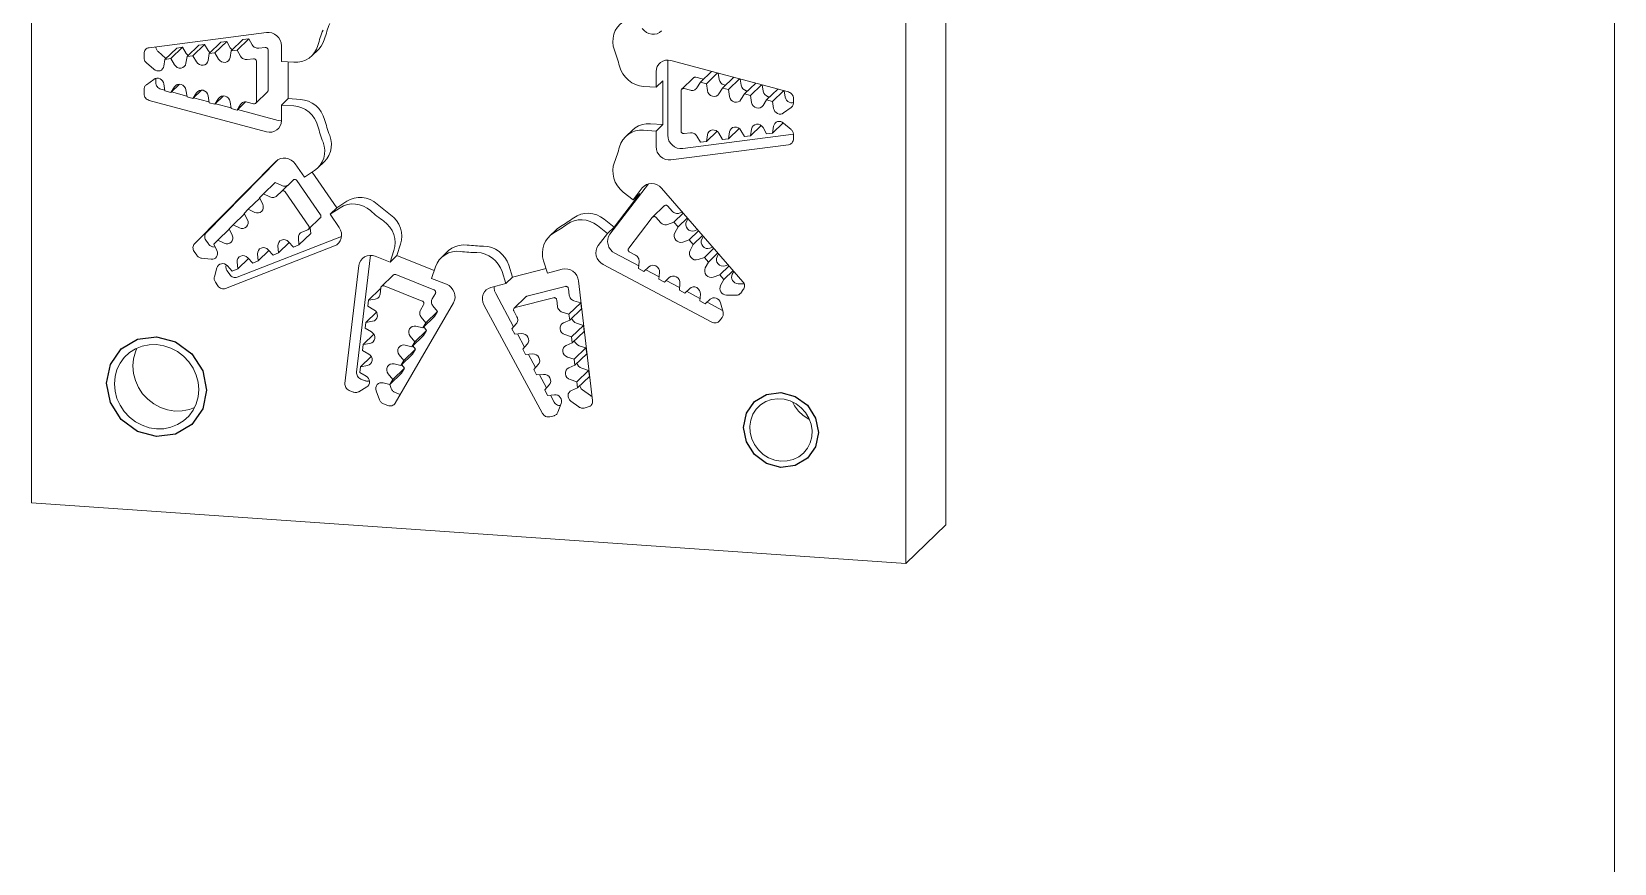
# Model space of a CAD drawing. Extents: x 12 to 198, y 12 to 285.
# Drawn here: x 136.8 to 198, y 148.7 to 180.8 of the extents above; entities that cross this region are included whole.
import ezdxf

# ---------------------------------------------------------------- set-up
doc = ezdxf.new("R2010")
doc.units = 0
doc.header["$MEASUREMENT"] = 0

msp = doc.modelspace()

# ---------------------------------------------------------------- linework, layer by layer
at = {"color": 7, "linetype": 'Continuous', "lineweight": 0}
msp.add_line((198, 285), (198, 12), dxfattribs=at)
at = {"color": 7, "linetype": 'Continuous', "lineweight": 15}
for p, q in [((136.793, 196.426), (136.793, 162.618)), ((172.153, 161.774), (172.153, 195.581)), ((170.6, 160.274), (170.6, 194.081)), ((141.334, 180.226), (145.875, 180.815)), ((144.735, 180.135), (145.188, 180.573)), ((144.96, 180.543), (145.188, 180.573)), ((145.188, 180.573), (145.327, 180.334)), ((141.14, 179.834), (141.14, 180.003)), ((141.683, 180.077), (141.972, 179.825)), ((141.949, 179.774), (142.402, 180.212)), ((142.177, 179.804), (142.63, 180.241)), ((142.402, 180.212), (142.63, 180.241)), ((142.63, 180.241), (142.769, 180.003)), ((142.802, 179.885), (143.255, 180.322)), ((143.03, 179.914), (143.483, 180.352)), ((143.255, 180.322), (143.483, 180.352)), ((143.483, 180.352), (143.622, 180.113)), ((143.655, 179.995), (143.614, 179.733)), ((143.655, 179.995), (144.108, 180.433)), ((143.882, 180.025), (143.655, 179.995)), ((143.882, 180.025), (144.335, 180.462)), ((144.021, 179.786), (143.882, 180.025)), ((144.108, 180.433), (144.335, 180.462)), ((144.335, 180.462), (144.474, 180.224)), ((144.507, 180.106), (144.467, 179.844)), ((144.507, 180.106), (144.96, 180.543)), ((144.735, 180.135), (144.507, 180.106)), ((144.874, 179.897), (144.735, 180.135)), ((145.581, 180.205), (145.824, 180.236)), ((145.939, 180.134), (145.939, 178.58)), ((146.452, 180.301), (146.452, 179.697)), ((147.627, 179.911), (147.886, 180.161)), ((141.519, 179.388), (141.23, 179.64)), ((141.949, 179.774), (141.909, 179.512)), ((142.177, 179.804), (141.949, 179.774)), ((141.972, 179.825), (141.988, 179.812)), ((142.316, 179.565), (142.177, 179.804)), ((142.802, 179.885), (142.761, 179.623)), ((143.03, 179.914), (142.802, 179.885)), ((143.169, 179.676), (143.03, 179.914)), ((145.371, 179.799), (145.128, 179.767)), ((145.486, 178.142), (145.486, 179.696)), ((146.932, 179.664), (146.452, 179.697)), ((146.711, 179.679), (146.711, 178.257)), ((161.394, 179.747), (161.394, 179.734)), ((161.394, 179.734), (161.394, 176.836)), ((161.518, 179.73), (166.059, 178.512)), ((141.23, 178.789), (141.519, 179.001)), ((141.593, 179.036), (141.593, 178.876)), ((141.909, 178.822), (141.949, 178.555)), ((142.177, 178.494), (142.51, 178.815)), ((160.941, 178.693), (160.461, 178.726)), ((160.941, 178.693), (160.941, 179.296)), ((161.2, 178.943), (160.941, 178.693)), ((161.2, 177.252), (161.2, 178.943)), ((162.387, 179.06), (161.934, 178.623)), ((162.475, 179.082), (162.719, 179.016)), ((162.658, 178.892), (162.519, 178.673)), ((162.658, 178.892), (163.089, 179.308)), ((162.886, 178.831), (162.658, 178.892)), ((162.886, 178.831), (163.317, 179.247)), ((162.927, 178.563), (162.886, 178.831)), ((163.343, 179.24), (163.38, 179.001)), ((163.511, 178.663), (163.942, 179.08)), ((163.739, 178.602), (164.17, 179.019)), ((164.196, 179.012), (164.232, 178.772)), ((164.364, 178.435), (164.795, 178.851)), ((164.591, 178.374), (165.023, 178.79)), ((165.049, 178.783), (165.085, 178.544)), ((141.14, 178.438), (141.14, 178.607)), ((145.875, 176.97), (141.334, 178.188)), ((141.787, 178.625), (141.945, 178.583)), ((141.949, 178.555), (142.177, 178.494)), ((142.177, 178.494), (142.316, 178.713)), ((142.199, 178.515), (142.798, 178.354)), ((142.761, 178.594), (142.802, 178.326)), ((142.802, 178.326), (143.03, 178.265)), ((143.03, 178.265), (143.363, 178.587)), ((143.03, 178.265), (143.169, 178.484)), ((143.052, 178.286), (143.65, 178.126)), ((143.614, 178.365), (143.655, 178.097)), ((143.882, 178.036), (144.216, 178.358)), ((143.882, 178.036), (144.021, 178.256)), ((144.467, 178.136), (144.507, 177.869)), ((144.735, 177.808), (145.068, 178.129)), ((145.128, 178.121), (145.371, 178.056)), ((145.459, 178.077), (145.912, 178.515)), ((146.711, 178.257), (146.452, 178.007)), ((146.711, 178.257), (147.191, 178.224)), ((161.907, 178.557), (161.907, 177.003)), ((162.266, 178.579), (162.023, 178.644)), ((163.511, 178.663), (163.372, 178.444)), ((163.739, 178.602), (163.511, 178.663)), ((163.78, 178.335), (163.739, 178.602)), ((164.364, 178.435), (164.225, 178.215)), ((164.591, 178.374), (164.364, 178.435)), ((164.632, 178.106), (164.591, 178.374)), ((165.216, 178.206), (165.077, 177.987)), ((165.216, 178.206), (165.647, 178.622)), ((165.444, 178.145), (165.216, 178.206)), ((165.444, 178.145), (165.875, 178.561)), ((165.485, 177.877), (165.444, 178.145)), ((165.901, 178.554), (165.938, 178.315)), ((166.254, 178.261), (166.254, 178.092)), ((143.655, 178.097), (143.882, 178.036)), ((143.904, 178.057), (144.503, 177.897)), ((144.507, 177.869), (144.735, 177.808)), ((144.735, 177.808), (144.874, 178.027)), ((144.757, 177.829), (146.328, 177.407)), ((146.452, 178.007), (146.452, 177.403)), ((146.452, 178.007), (146.932, 177.974)), ((166.163, 177.91), (165.875, 177.699)), ((160.026, 177.039), (159.767, 176.789)), ((160.461, 177.035), (160.941, 177.002)), ((160.72, 177.285), (161.2, 177.252)), ((161.2, 177.252), (160.941, 177.002)), ((160.941, 176.399), (160.941, 177.002)), ((162.023, 176.901), (162.266, 176.932)), ((162.886, 176.594), (163.3, 176.994)), ((163.372, 176.914), (163.511, 176.675)), ((163.739, 176.705), (164.153, 177.104)), ((163.739, 176.705), (163.78, 176.966)), ((164.225, 177.024), (164.364, 176.785)), ((164.591, 176.815), (165.005, 177.215)), ((164.591, 176.815), (164.632, 177.077)), ((165.077, 177.135), (165.216, 176.896)), ((165.216, 176.896), (165.444, 176.925)), ((165.444, 176.925), (165.858, 177.325)), ((165.444, 176.925), (165.485, 177.187)), ((165.875, 177.312), (166.163, 177.06)), ((166.059, 176.473), (161.518, 175.885)), ((161.971, 176.322), (166.253, 176.877)), ((162.519, 176.803), (162.658, 176.565)), ((162.658, 176.565), (162.886, 176.594)), ((162.886, 176.594), (162.927, 176.856)), ((163.511, 176.675), (163.739, 176.705)), ((164.364, 176.785), (164.591, 176.815)), ((166.254, 176.865), (166.254, 176.697)), ((143.096, 172.643), (146.239, 175.825)), ((146.329, 175.895), (143.549, 173.081)), ((146.984, 175.729), (147.339, 175.216)), ((147.854, 175.573), (148.113, 175.823)), ((146.903, 175.103), (146.45, 174.665)), ((147.051, 175.082), (147.964, 173.762)), ((147.727, 175.471), (147.339, 175.216)), ((147.636, 175.411), (148.591, 174.03)), ((145.763, 174.574), (145.605, 174.414)), ((145.763, 174.574), (146.216, 175.012)), ((146.01, 174.453), (145.763, 174.574)), ((146.216, 175.012), (146.462, 174.891)), ((146.449, 174.664), (146.28, 174.493)), ((147.511, 173.324), (146.598, 174.645)), ((160.648, 174.956), (159.159, 173.01)), ((159.32, 173.286), (160.313, 174.585)), ((160.054, 174.335), (159.666, 174.643)), ((160.054, 174.335), (160.409, 174.798)), ((160.313, 174.585), (160.054, 174.335)), ((161.155, 174.791), (164.297, 171.173)), ((145.172, 173.977), (145.015, 173.817)), ((145.172, 173.977), (145.612, 174.401)), ((145.419, 173.856), (145.172, 173.977)), ((145.605, 174.414), (145.727, 174.168)), ((148.333, 173.78), (148.721, 174.035)), ((148.591, 174.03), (148.333, 173.78)), ((148.591, 174.03), (148.98, 174.285)), ((161.257, 174.107), (160.804, 173.67)), ((161.398, 174.096), (161.566, 173.902)), ((161.837, 173.825), (161.957, 173.867)), ((144.582, 173.379), (144.425, 173.22)), ((144.425, 173.22), (144.547, 172.973)), ((144.582, 173.379), (145.022, 173.803)), ((144.829, 173.258), (144.582, 173.379)), ((145.015, 173.817), (145.137, 173.57)), ((147.502, 173.201), (147.955, 173.639)), ((147.565, 173.261), (147.584, 173.034)), ((148.333, 173.78), (148.687, 173.267)), ((158.673, 173.345), (159.061, 173.036)), ((158.932, 173.595), (159.32, 173.286)), ((159.32, 173.286), (159.061, 173.036)), ((160.796, 173.66), (159.882, 172.466)), ((161.113, 173.465), (160.945, 173.659)), ((161.631, 173.474), (161.384, 173.387)), ((161.631, 173.474), (161.994, 173.824)), ((161.789, 173.292), (161.631, 173.474)), ((161.666, 173.062), (161.789, 173.292)), ((161.789, 173.292), (162.152, 173.643)), ((162.179, 173.612), (162.119, 173.5)), ((143.531, 172.776), (143.63, 172.632)), ((143.992, 172.782), (143.835, 172.622)), ((143.835, 172.622), (143.957, 172.375)), ((143.992, 172.782), (144.431, 173.206)), ((144.239, 172.661), (143.992, 172.782)), ((144.747, 171.348), (148.777, 172.926)), ((146.341, 172.287), (146.757, 172.689)), ((146.731, 172.717), (146.92, 172.514)), ((147.131, 172.596), (147.108, 172.865)), ((147.131, 172.596), (147.584, 173.034)), ((147.248, 173.094), (147.473, 173.182)), ((151.061, 172.628), (150.913, 172.182)), ((157.074, 173.181), (156.815, 172.931)), ((158.706, 172.572), (159.061, 173.036)), ((162.221, 172.794), (161.974, 172.708)), ((162.221, 172.794), (162.584, 173.145)), ((162.379, 172.613), (162.221, 172.794)), ((162.256, 172.383), (162.379, 172.613)), ((162.379, 172.613), (162.742, 172.963)), ((162.427, 173.145), (162.547, 173.187)), ((162.769, 172.933), (162.709, 172.821)), ((143.177, 172.195), (143.078, 172.338)), ((143.731, 172.039), (143.361, 172.083)), ((143.814, 172.52), (143.89, 172.511)), ((148.499, 172.557), (144.294, 170.911)), ((144.762, 171.669), (145.178, 172.07)), ((145.152, 172.098), (145.341, 171.895)), ((145.552, 171.978), (145.53, 172.246)), ((145.552, 171.978), (145.968, 172.38)), ((145.942, 172.408), (146.13, 172.204)), ((146.13, 172.204), (146.341, 172.287)), ((146.341, 172.287), (146.319, 172.555)), ((146.92, 172.514), (147.131, 172.596)), ((149.899, 172.194), (149.36, 167.677)), ((150.08, 172.158), (150.654, 171.932)), ((150.802, 172.378), (150.654, 171.932)), ((150.913, 172.182), (150.654, 171.932)), ((150.913, 172.182), (152.365, 171.61)), ((152.893, 172.351), (152.634, 172.101)), ((159.347, 172.274), (160.271, 171.784)), ((159.92, 172.319), (160.145, 172.2)), ((162.811, 172.115), (162.564, 172.029)), ((162.811, 172.115), (163.174, 172.466)), ((162.969, 171.933), (162.811, 172.115)), ((162.969, 171.933), (163.332, 172.284)), ((163.017, 172.466), (163.137, 172.508)), ((163.359, 172.253), (163.299, 172.141)), ((143.861, 171.36), (143.958, 171.711)), ((144.321, 171.825), (144.314, 171.798)), ((144.351, 171.59), (144.451, 171.446)), ((144.363, 171.789), (144.551, 171.586)), ((144.551, 171.586), (144.762, 171.669)), ((144.762, 171.669), (144.74, 171.937)), ((145.341, 171.895), (145.552, 171.978)), ((148.907, 167.239), (149.451, 171.8)), ((150.774, 171.428), (150.321, 170.991)), ((150.874, 171.446), (152.351, 170.863)), ((152.262, 171.298), (152.41, 171.744)), ((154.983, 171.566), (155.132, 171.099)), ((155.242, 171.816), (155.39, 171.349)), ((155.39, 171.349), (156.685, 171.68)), ((156.739, 171.51), (156.591, 171.977)), ((156.739, 171.51), (157.313, 171.657)), ((163.099, 169.607), (158.894, 171.837)), ((160.285, 171.951), (160.263, 171.685)), ((160.263, 171.685), (160.474, 171.574)), ((160.474, 171.574), (160.662, 171.751)), ((160.544, 171.639), (161.06, 171.365)), ((161.074, 171.532), (161.052, 171.267)), ((162.846, 171.704), (162.969, 171.933)), ((163.401, 171.436), (163.154, 171.349)), ((163.401, 171.436), (163.764, 171.786)), ((163.559, 171.254), (163.401, 171.436)), ((163.559, 171.254), (163.922, 171.605)), ((163.607, 171.787), (163.727, 171.829)), ((163.949, 171.574), (163.889, 171.462)), ((143.998, 171.009), (143.898, 171.152)), ((149.821, 170.455), (150.274, 170.893)), ((150.295, 170.937), (150.266, 170.692)), ((150.274, 170.893), (150.29, 170.895)), ((151.898, 170.426), (150.421, 171.009)), ((152.262, 171.298), (152.836, 171.072)), ((154.557, 170.953), (155.132, 171.099)), ((155.39, 171.349), (155.132, 171.099)), ((155.948, 170.614), (157.426, 170.992)), ((157.551, 170.902), (157.581, 170.654)), ((157.942, 171.211), (158.486, 166.575)), ((161.052, 171.267), (161.263, 171.155)), ((161.263, 171.155), (161.452, 171.332)), ((161.333, 171.221), (161.85, 170.947)), ((161.864, 171.113), (161.842, 170.848)), ((161.842, 170.848), (162.053, 170.736)), ((162.053, 170.736), (162.241, 170.913)), ((162.123, 170.802), (162.639, 170.528)), ((163.436, 171.025), (163.559, 171.254)), ((164.115, 171.095), (164.346, 171.09)), ((164.315, 170.866), (164.216, 170.736)), ((149.821, 170.455), (149.793, 170.226)), ((149.793, 170.226), (150.032, 170.089)), ((150.081, 170.499), (149.821, 170.455)), ((153.108, 170.358), (150.846, 166.475)), ((151.832, 170.075), (151.953, 170.283)), ((152.406, 170.721), (152.285, 170.513)), ((152.312, 170.235), (152.487, 170.02)), ((156.548, 166.08), (154.285, 170.276)), ((154.738, 170.714), (155.43, 169.43)), ((155.908, 170.592), (155.455, 170.154)), ((156.973, 170.554), (155.495, 170.176)), ((157.128, 170.217), (157.099, 170.465)), ((157.573, 169.918), (158.026, 170.355)), ((157.765, 170.435), (158.026, 170.355)), ((158.026, 170.355), (158.053, 170.123)), ((162.653, 170.695), (162.631, 170.429)), ((162.631, 170.429), (162.842, 170.317)), ((162.842, 170.317), (163.031, 170.495)), ((162.912, 170.383), (163.514, 170.064)), ((163.435, 170.36), (163.533, 169.996)), ((164.032, 170.649), (163.663, 170.657)), ((149.718, 169.599), (149.691, 169.37)), ((149.718, 169.599), (150.128, 169.995)), ((149.979, 169.642), (149.718, 169.599)), ((152.034, 169.582), (151.859, 169.797)), ((151.921, 169.388), (152.374, 169.825)), ((151.921, 169.388), (152.034, 169.582)), ((152.034, 169.582), (152.487, 170.02)), ((152.487, 170.02), (152.374, 169.825)), ((155.441, 170.041), (155.562, 169.816)), ((157.573, 169.918), (157.312, 169.997)), ((157.361, 169.581), (157.6, 169.685)), ((157.6, 169.685), (157.573, 169.918)), ((157.6, 169.685), (158.053, 170.123)), ((157.867, 169.564), (158.128, 169.485)), ((163.495, 169.793), (163.396, 169.663)), ((149.616, 168.743), (150.026, 169.139)), ((149.691, 169.37), (149.93, 169.233)), ((151.609, 168.853), (151.435, 169.068)), ((151.496, 168.659), (151.949, 169.096)), ((151.609, 168.853), (152.062, 169.291)), ((151.656, 169.449), (151.921, 169.388)), ((152.062, 169.291), (151.949, 169.096)), ((151.956, 169.422), (152.062, 169.291)), ((155.534, 169.543), (155.359, 169.352)), ((155.359, 169.352), (155.473, 169.141)), ((155.473, 169.141), (155.737, 169.166)), ((155.58, 169.151), (155.855, 168.642)), ((157.675, 169.047), (157.414, 169.127)), ((157.675, 169.047), (158.128, 169.485)), ((157.702, 168.815), (157.675, 169.047)), ((157.702, 168.815), (158.155, 169.252)), ((158.128, 169.485), (158.155, 169.252)), ((149.616, 168.743), (149.589, 168.514)), ((149.589, 168.514), (149.828, 168.377)), ((149.877, 168.786), (149.616, 168.743)), ((151.185, 168.124), (151.01, 168.339)), ((151.071, 167.93), (151.524, 168.367)), ((151.185, 168.124), (151.638, 168.562)), ((151.232, 168.72), (151.496, 168.659)), ((151.496, 168.659), (151.609, 168.853)), ((151.638, 168.562), (151.524, 168.367)), ((151.531, 168.693), (151.638, 168.562)), ((155.959, 168.755), (155.784, 168.564)), ((155.784, 168.564), (155.897, 168.353)), ((155.897, 168.353), (156.162, 168.378)), ((156.005, 168.363), (156.28, 167.854)), ((157.463, 168.711), (157.702, 168.815)), ((157.777, 168.177), (158.23, 168.614)), ((157.804, 167.944), (158.257, 168.382)), ((157.969, 168.694), (158.23, 168.614)), ((158.23, 168.614), (158.257, 168.382)), ((149.514, 167.887), (149.487, 167.658)), ((149.514, 167.887), (149.924, 168.283)), ((149.775, 167.93), (149.514, 167.887)), ((150.76, 167.395), (151.213, 167.833)), ((150.807, 167.991), (151.071, 167.93)), ((151.071, 167.93), (151.185, 168.124)), ((151.213, 167.833), (151.099, 167.638)), ((151.106, 167.964), (151.213, 167.833)), ((156.384, 167.967), (156.209, 167.776)), ((156.209, 167.776), (156.322, 167.565)), ((157.777, 168.177), (157.517, 168.256)), ((157.565, 167.84), (157.804, 167.944)), ((157.804, 167.944), (157.777, 168.177)), ((157.879, 167.306), (158.332, 167.744)), ((158.072, 167.823), (158.332, 167.744)), ((158.332, 167.744), (158.36, 167.511)), ((149.75, 167.101), (149.44, 166.92)), ((149.487, 167.658), (149.726, 167.521)), ((149.525, 167.407), (149.686, 167.344)), ((150.382, 167.262), (150.646, 167.201)), ((150.76, 167.395), (150.585, 167.61)), ((150.641, 167.202), (150.702, 167.039)), ((150.646, 167.201), (151.099, 167.638)), ((150.646, 167.201), (150.76, 167.395)), ((156.322, 167.565), (156.587, 167.59)), ((156.43, 167.575), (156.705, 167.066)), ((156.808, 167.179), (156.634, 166.988)), ((157.879, 167.306), (157.619, 167.386)), ((157.907, 167.074), (157.879, 167.306)), ((157.907, 167.074), (158.36, 167.511)), ((149.233, 166.907), (149.072, 166.97)), ((150.249, 166.601), (150.117, 166.956)), ((150.853, 166.884), (151.013, 166.821)), ((151.013, 166.821), (151.042, 166.811)), ((156.634, 166.988), (156.747, 166.777)), ((156.747, 166.777), (157.011, 166.802)), ((156.855, 166.788), (157.001, 166.517)), ((157.954, 166.329), (157.644, 166.554)), ((157.668, 166.97), (157.907, 167.074)), ((158.097, 166.991), (158.406, 166.767)), ((150.561, 166.383), (150.4, 166.446)), ((156.994, 165.989), (156.833, 165.948)), ((157.276, 166.46), (157.145, 166.123)), ((158.321, 166.328), (158.161, 166.287)), ((136.793, 162.618), (170.6, 160.274)), ((170.6, 160.274), (172.153, 161.774))]:
    msp.add_line(p, q, dxfattribs=at)
at = {"color": 7, "linetype": 'Continuous', "lineweight": 15, "flags": 128}
for points in [[(159.666, 181.228), (159.547, 181.134), (159.445, 181.02), (159.365, 180.889), (159.308, 180.746), (159.276, 180.594), (159.269, 180.436), (159.288, 180.278), (159.332, 180.124)], [(145.875, 180.815), (145.981, 180.817), (146.087, 180.795), (146.186, 180.751), (146.276, 180.687), (146.35, 180.605), (146.406, 180.511), (146.441, 180.408), (146.452, 180.301)], [(147.865, 180.316), (147.886, 180.391), (147.908, 180.465), (147.931, 180.54), (147.955, 180.614), (147.98, 180.687), (148.006, 180.76), (148.033, 180.833), (148.061, 180.905)], [(147.886, 180.161), (147.896, 180.171), (147.994, 180.288), (148.071, 180.421), (148.124, 180.566)], [(148.32, 181.155), (148.292, 181.083), (148.265, 181.01), (148.239, 180.937), (148.214, 180.864), (148.19, 180.79), (148.167, 180.715), (148.145, 180.641), (148.124, 180.566)], [(161.155, 180.875), (161.074, 180.81), (160.98, 180.767), (160.878, 180.745), (160.772, 180.747), (160.667, 180.772), (160.568, 180.819), (160.481, 180.887), (160.409, 180.97)], [(141.14, 180.003), (141.143, 180.044), (141.154, 180.083), (141.171, 180.12), (141.194, 180.153), (141.223, 180.18), (141.257, 180.202), (141.294, 180.218), (141.334, 180.226)], [(141.593, 180.26), (141.594, 180.245), (141.599, 180.218), (141.606, 180.191), (141.616, 180.166), (141.629, 180.141), (141.645, 180.118), (141.663, 180.096), (141.683, 180.077)], [(142.769, 180.003), (142.816, 179.943), (142.841, 179.922)], [(143.622, 180.113), (143.669, 180.054), (143.694, 180.033)], [(144.474, 180.224), (144.522, 180.164), (144.546, 180.143)], [(145.327, 180.334), (145.348, 180.303), (145.374, 180.274), (145.404, 180.25), (145.436, 180.231), (145.471, 180.216), (145.507, 180.207), (145.544, 180.203), (145.581, 180.205)], [(145.824, 180.236), (145.845, 180.237), (145.866, 180.232), (145.886, 180.224), (145.904, 180.211), (145.919, 180.195), (145.93, 180.176), (145.937, 180.155), (145.939, 180.134)], [(146.932, 179.664), (147.089, 179.666), (147.243, 179.694), (147.387, 179.747), (147.52, 179.823), (147.637, 179.921), (147.735, 180.038), (147.812, 180.171), (147.865, 180.316)], [(159.332, 180.124), (159.36, 180.047), (159.387, 179.971), (159.413, 179.894), (159.438, 179.817), (159.462, 179.74), (159.485, 179.662), (159.507, 179.585), (159.528, 179.507)], [(141.23, 179.64), (141.21, 179.659), (141.192, 179.68), (141.176, 179.704), (141.163, 179.728), (141.153, 179.754), (141.146, 179.78), (141.141, 179.807), (141.14, 179.834)], [(141.909, 179.512), (141.891, 179.453), (141.858, 179.401), (141.813, 179.361), (141.757, 179.334), (141.696, 179.324), (141.633, 179.329), (141.573, 179.351), (141.519, 179.388)], [(142.761, 179.623), (142.739, 179.554), (142.697, 179.497), (142.639, 179.456), (142.57, 179.436), (142.496, 179.438), (142.425, 179.462), (142.363, 179.506), (142.316, 179.565)], [(143.614, 179.733), (143.592, 179.665), (143.55, 179.607), (143.491, 179.567), (143.422, 179.546), (143.349, 179.548), (143.278, 179.572), (143.216, 179.616), (143.169, 179.676)], [(144.467, 179.844), (144.444, 179.775), (144.402, 179.718), (144.344, 179.677), (144.275, 179.657), (144.202, 179.659), (144.131, 179.683), (144.069, 179.727), (144.021, 179.786)], [(145.128, 179.767), (145.091, 179.766), (145.054, 179.769), (145.018, 179.779), (144.983, 179.793), (144.951, 179.813), (144.921, 179.837), (144.895, 179.865), (144.874, 179.897)], [(145.486, 179.696), (145.484, 179.717), (145.477, 179.738), (145.466, 179.757), (145.451, 179.773), (145.433, 179.786), (145.413, 179.795), (145.392, 179.799), (145.371, 179.799)], [(159.528, 179.507), (159.582, 179.354), (159.658, 179.211), (159.756, 179.08), (159.873, 178.966), (160.006, 178.872), (160.151, 178.799), (160.304, 178.75), (160.461, 178.726)], [(160.941, 179.296), (160.953, 179.401), (160.988, 179.5), (161.043, 179.586), (161.118, 179.657), (161.207, 179.709), (161.307, 179.739), (161.412, 179.746), (161.518, 179.73)], [(141.14, 178.607), (141.141, 178.634), (141.146, 178.66), (141.153, 178.686), (141.163, 178.71), (141.176, 178.733), (141.192, 178.754), (141.21, 178.773), (141.23, 178.789)], [(141.519, 179.001), (141.573, 179.03), (141.633, 179.043), (141.696, 179.04), (141.757, 179.021), (141.813, 178.987), (141.858, 178.94), (141.891, 178.884), (141.909, 178.822)], [(141.593, 178.876), (141.596, 178.834), (141.607, 178.793), (141.624, 178.754), (141.647, 178.719), (141.676, 178.687), (141.71, 178.66), (141.747, 178.64), (141.787, 178.625)], [(142.316, 178.713), (142.363, 178.766), (142.425, 178.801), (142.496, 178.815), (142.57, 178.807), (142.639, 178.777), (142.697, 178.728), (142.739, 178.665), (142.761, 178.594)], [(162.387, 179.06), (162.395, 179.067), (162.413, 179.077), (162.433, 179.084), (162.454, 179.085), (162.475, 179.082)], [(162.719, 179.016), (162.755, 179.009), (162.778, 179.008)], [(163.38, 179.001), (163.402, 178.929), (163.444, 178.866), (163.502, 178.818), (163.571, 178.788), (163.631, 178.779)], [(164.232, 178.772), (164.255, 178.701), (164.297, 178.638), (164.355, 178.589), (164.424, 178.559), (164.483, 178.55)], [(141.334, 178.188), (141.294, 178.202), (141.257, 178.223), (141.223, 178.25), (141.194, 178.281), (141.171, 178.317), (141.154, 178.356), (141.143, 178.397), (141.14, 178.438)], [(143.169, 178.484), (143.216, 178.537), (143.278, 178.572), (143.349, 178.587), (143.422, 178.578), (143.491, 178.548), (143.55, 178.5), (143.592, 178.436), (143.614, 178.365)], [(144.021, 178.256), (144.069, 178.309), (144.131, 178.344), (144.202, 178.358), (144.275, 178.35), (144.344, 178.32), (144.402, 178.271), (144.444, 178.208), (144.467, 178.136)], [(144.874, 178.027), (144.895, 178.055), (144.921, 178.08), (144.951, 178.1), (144.983, 178.115), (145.018, 178.125), (145.054, 178.129), (145.091, 178.128), (145.128, 178.121)], [(145.371, 178.056), (145.392, 178.052), (145.413, 178.054), (145.433, 178.06), (145.451, 178.07), (145.466, 178.084), (145.477, 178.102), (145.484, 178.121), (145.486, 178.142)], [(145.939, 178.58), (145.937, 178.559), (145.93, 178.539), (145.919, 178.522), (145.912, 178.515)], [(148.124, 177.443), (148.071, 177.595), (147.994, 177.739), (147.896, 177.869), (147.779, 177.983), (147.646, 178.078), (147.501, 178.151), (147.348, 178.2), (147.191, 178.224)], [(162.023, 178.644), (162.001, 178.647), (161.98, 178.646), (161.96, 178.64), (161.942, 178.63), (161.928, 178.615), (161.916, 178.598), (161.909, 178.578), (161.907, 178.557)], [(162.519, 178.673), (162.498, 178.644), (162.472, 178.62), (162.443, 178.6), (162.41, 178.585), (162.375, 178.575), (162.339, 178.571), (162.302, 178.572), (162.266, 178.579)], [(163.372, 178.444), (163.325, 178.391), (163.263, 178.356), (163.192, 178.342), (163.118, 178.35), (163.049, 178.38), (162.991, 178.429), (162.949, 178.492), (162.927, 178.563)], [(164.225, 178.215), (164.177, 178.162), (164.115, 178.127), (164.045, 178.113), (163.971, 178.121), (163.902, 178.151), (163.844, 178.2), (163.802, 178.263), (163.78, 178.335)], [(165.085, 178.544), (165.107, 178.472), (165.149, 178.409), (165.208, 178.36), (165.277, 178.33), (165.336, 178.322)], [(165.938, 178.315), (165.955, 178.253), (165.988, 178.197), (166.034, 178.15), (166.089, 178.116), (166.15, 178.097), (166.213, 178.094), (166.254, 178.101)], [(166.059, 178.512), (166.099, 178.497), (166.136, 178.477), (166.17, 178.45), (166.199, 178.418), (166.222, 178.383), (166.24, 178.344), (166.25, 178.303), (166.254, 178.261)], [(147.865, 177.193), (147.812, 177.345), (147.735, 177.489), (147.637, 177.619), (147.52, 177.733), (147.387, 177.828), (147.243, 177.901), (147.089, 177.95), (146.932, 177.974)], [(165.077, 177.987), (165.03, 177.934), (164.968, 177.898), (164.897, 177.884), (164.824, 177.893), (164.755, 177.923), (164.696, 177.971), (164.654, 178.034), (164.632, 178.106)], [(165.875, 177.699), (165.821, 177.67), (165.76, 177.656), (165.697, 177.659), (165.636, 177.678), (165.581, 177.713), (165.535, 177.759), (165.502, 177.816), (165.485, 177.877)], [(166.254, 178.092), (166.252, 178.066), (166.248, 178.039), (166.24, 178.014), (166.23, 177.99), (166.217, 177.967), (166.201, 177.946), (166.183, 177.927), (166.163, 177.91)], [(146.452, 177.403), (146.441, 177.298), (146.406, 177.2), (146.35, 177.113), (146.276, 177.042), (146.186, 176.99), (146.087, 176.96), (145.981, 176.953), (145.875, 176.97)], [(146.328, 177.407), (146.434, 177.391), (146.452, 177.39)], [(148.061, 176.576), (148.033, 176.652), (148.006, 176.729), (147.98, 176.805), (147.955, 176.882), (147.931, 176.96), (147.908, 177.037), (147.886, 177.115), (147.865, 177.193)], [(148.124, 177.443), (148.145, 177.365), (148.167, 177.287), (148.19, 177.21), (148.214, 177.132), (148.239, 177.055), (148.265, 176.979), (148.292, 176.902), (148.32, 176.826)], [(160.461, 177.035), (160.304, 177.034), (160.151, 177.006), (160.006, 176.953), (159.873, 176.877), (159.756, 176.779), (159.658, 176.662), (159.582, 176.529), (159.528, 176.384)], [(160.72, 177.285), (160.563, 177.284), (160.41, 177.256), (160.265, 177.203), (160.132, 177.127), (160.026, 177.039)], [(161.907, 177.003), (161.909, 176.982), (161.916, 176.962), (161.928, 176.943), (161.942, 176.926), (161.96, 176.914), (161.98, 176.905), (162.001, 176.9), (162.023, 176.901)], [(162.266, 176.932), (162.302, 176.934), (162.339, 176.93), (162.375, 176.921), (162.41, 176.906), (162.443, 176.887), (162.472, 176.863), (162.498, 176.835), (162.519, 176.803)], [(162.927, 176.856), (162.949, 176.924), (162.991, 176.982), (163.049, 177.022), (163.118, 177.043), (163.192, 177.041), (163.263, 177.017), (163.325, 176.973), (163.372, 176.914)], [(163.78, 176.966), (163.802, 177.035), (163.844, 177.092), (163.902, 177.133), (163.971, 177.153), (164.045, 177.151), (164.115, 177.127), (164.177, 177.084), (164.225, 177.024)], [(164.632, 177.077), (164.654, 177.145), (164.696, 177.203), (164.755, 177.243), (164.824, 177.264), (164.897, 177.262), (164.968, 177.238), (165.03, 177.194), (165.077, 177.135)], [(165.485, 177.187), (165.502, 177.247), (165.535, 177.298), (165.581, 177.339), (165.636, 177.365), (165.697, 177.376), (165.76, 177.37), (165.821, 177.348), (165.875, 177.312)], [(166.163, 177.06), (166.183, 177.041), (166.201, 177.019), (166.217, 176.996), (166.23, 176.972), (166.24, 176.946), (166.248, 176.919), (166.252, 176.893), (166.254, 176.865)], [(147.727, 175.471), (147.847, 175.566), (147.948, 175.68), (148.029, 175.81), (148.086, 175.954), (148.118, 176.106), (148.125, 176.263), (148.105, 176.421), (148.061, 176.576)], [(148.113, 175.823), (148.207, 175.93), (148.287, 176.06), (148.344, 176.204), (148.377, 176.356), (148.383, 176.513), (148.364, 176.671), (148.32, 176.826)], [(159.528, 176.384), (159.507, 176.309), (159.485, 176.234), (159.462, 176.16), (159.438, 176.086), (159.413, 176.013), (159.387, 175.939), (159.36, 175.867), (159.332, 175.794)], [(161.518, 175.885), (161.412, 175.883), (161.307, 175.905), (161.207, 175.949), (161.118, 176.013), (161.043, 176.094), (160.988, 176.189), (160.953, 176.292), (160.941, 176.399)], [(161.394, 176.836), (161.406, 176.729), (161.44, 176.626), (161.496, 176.532), (161.571, 176.45), (161.66, 176.386), (161.76, 176.342), (161.865, 176.321), (161.971, 176.322)], [(166.254, 176.697), (166.25, 176.655), (166.24, 176.616), (166.222, 176.58), (166.199, 176.547), (166.17, 176.519), (166.136, 176.498), (166.099, 176.482), (166.059, 176.473)], [(146.239, 175.825), (146.319, 175.889), (146.413, 175.933), (146.516, 175.955), (146.622, 175.953), (146.727, 175.927), (146.825, 175.88), (146.913, 175.813), (146.984, 175.729)], [(159.332, 175.794), (159.288, 175.646), (159.269, 175.49), (159.276, 175.332), (159.308, 175.175), (159.365, 175.024), (159.445, 174.883), (159.547, 174.755), (159.666, 174.643)], [(146.903, 175.103), (146.918, 175.114), (146.936, 175.123), (146.957, 175.127), (146.978, 175.127), (146.999, 175.122), (147.019, 175.112), (147.036, 175.099), (147.051, 175.082)], [(146.28, 174.493), (146.253, 174.47), (146.223, 174.452), (146.189, 174.438), (146.154, 174.43), (146.118, 174.428), (146.081, 174.431), (146.044, 174.439), (146.01, 174.453)], [(146.598, 174.645), (146.583, 174.662), (146.566, 174.675), (146.546, 174.684), (146.525, 174.689), (146.504, 174.69), (146.483, 174.686), (146.465, 174.677), (146.449, 174.664)], [(146.462, 174.891), (146.497, 174.877), (146.534, 174.868), (146.571, 174.865), (146.607, 174.868), (146.642, 174.876), (146.676, 174.889), (146.69, 174.897)], [(160.409, 174.798), (160.481, 174.872), (160.568, 174.927), (160.667, 174.961), (160.772, 174.971), (160.878, 174.959), (160.98, 174.923), (161.074, 174.866), (161.155, 174.791)], [(145.727, 174.168), (145.751, 174.097), (145.752, 174.023), (145.731, 173.954), (145.69, 173.896), (145.633, 173.854), (145.564, 173.833), (145.491, 173.833), (145.419, 173.856)], [(149.897, 173.922), (149.766, 174.021), (149.623, 174.097), (149.471, 174.15), (149.314, 174.178), (149.156, 174.18), (149.002, 174.156), (148.856, 174.108), (148.721, 174.035)], [(150.155, 174.172), (150.025, 174.271), (149.882, 174.347), (149.73, 174.4), (149.573, 174.428), (149.415, 174.43), (149.261, 174.406), (149.114, 174.358), (148.98, 174.285)], [(150.41, 173.514), (150.343, 173.562), (150.278, 173.611), (150.213, 173.661), (150.148, 173.712), (150.084, 173.763), (150.021, 173.816), (149.958, 173.869), (149.897, 173.922)], [(150.155, 174.172), (150.217, 174.119), (150.28, 174.066), (150.343, 174.013), (150.407, 173.962), (150.472, 173.911), (150.537, 173.861), (150.602, 173.812), (150.669, 173.764)], [(161.257, 174.107), (161.263, 174.112), (161.28, 174.123), (161.3, 174.13), (161.321, 174.132), (161.342, 174.13), (161.363, 174.123), (161.382, 174.111), (161.398, 174.096)], [(161.566, 173.902), (161.593, 173.875), (161.624, 173.852), (161.657, 173.834), (161.692, 173.821), (161.729, 173.814), (161.766, 173.812), (161.802, 173.815), (161.837, 173.825)], [(145.137, 173.57), (145.161, 173.499), (145.162, 173.426), (145.141, 173.357), (145.1, 173.298), (145.043, 173.257), (144.974, 173.235), (144.901, 173.236), (144.829, 173.258)], [(147.473, 173.182), (147.492, 173.192), (147.507, 173.206), (147.519, 173.223), (147.526, 173.242), (147.529, 173.263), (147.528, 173.284), (147.522, 173.305), (147.511, 173.324)], [(147.964, 173.762), (147.975, 173.743), (147.981, 173.722), (147.982, 173.7), (147.979, 173.68), (147.972, 173.66), (147.96, 173.643), (147.955, 173.639)], [(148.687, 173.267), (148.74, 173.171), (148.771, 173.067), (148.779, 172.96), (148.764, 172.856), (148.726, 172.759), (148.667, 172.674), (148.59, 172.606), (148.499, 172.557)], [(150.802, 172.378), (150.839, 172.529), (150.85, 172.686), (150.835, 172.844), (150.794, 173), (150.73, 173.148), (150.642, 173.286), (150.535, 173.409), (150.41, 173.514)], [(151.061, 172.628), (151.098, 172.779), (151.108, 172.936), (151.094, 173.094), (151.053, 173.25), (150.988, 173.398), (150.901, 173.536), (150.794, 173.659), (150.669, 173.764)], [(157.497, 173.395), (157.435, 173.35), (157.372, 173.306), (157.309, 173.262), (157.245, 173.22), (157.181, 173.178), (157.116, 173.137), (157.05, 173.097), (156.984, 173.058)], [(157.243, 173.308), (157.118, 173.22), (157.074, 173.181)], [(157.243, 173.308), (157.309, 173.347), (157.374, 173.387), (157.44, 173.428), (157.504, 173.47), (157.568, 173.512), (157.631, 173.556), (157.694, 173.6), (157.756, 173.645)], [(158.673, 173.345), (158.538, 173.436), (158.391, 173.505), (158.237, 173.55), (158.08, 173.57), (157.923, 173.564), (157.77, 173.532), (157.627, 173.475), (157.497, 173.395)], [(158.932, 173.595), (158.797, 173.686), (158.65, 173.755), (158.496, 173.8), (158.338, 173.82), (158.181, 173.814), (158.029, 173.782), (157.886, 173.725), (157.756, 173.645)], [(160.945, 173.659), (160.929, 173.674), (160.91, 173.685), (160.889, 173.692), (160.868, 173.695), (160.847, 173.693), (160.828, 173.686), (160.81, 173.675), (160.796, 173.66)], [(161.384, 173.387), (161.349, 173.378), (161.313, 173.374), (161.276, 173.376), (161.239, 173.384), (161.204, 173.397), (161.171, 173.415), (161.14, 173.438), (161.113, 173.465)], [(162.119, 173.5), (162.096, 173.432), (162.094, 173.359), (162.115, 173.287), (162.156, 173.223), (162.214, 173.173), (162.282, 173.142), (162.356, 173.133), (162.427, 173.145)], [(143.078, 172.338), (143.057, 172.375), (143.042, 172.415), (143.033, 172.456), (143.032, 172.498), (143.038, 172.538), (143.051, 172.577), (143.071, 172.612), (143.096, 172.643)], [(143.549, 173.081), (143.523, 173.05), (143.504, 173.014), (143.491, 172.976), (143.485, 172.935), (143.486, 172.894), (143.494, 172.853), (143.509, 172.813), (143.531, 172.776)], [(143.63, 172.632), (143.647, 172.61), (143.667, 172.59), (143.688, 172.572), (143.711, 172.556), (143.735, 172.543), (143.761, 172.533), (143.787, 172.525), (143.814, 172.52)], [(144.547, 172.973), (144.571, 172.902), (144.572, 172.828), (144.551, 172.759), (144.51, 172.701), (144.452, 172.659), (144.384, 172.638), (144.31, 172.638), (144.239, 172.661)], [(146.319, 172.555), (146.324, 172.628), (146.351, 172.695), (146.397, 172.749), (146.459, 172.785), (146.529, 172.8), (146.603, 172.793), (146.672, 172.765), (146.731, 172.717)], [(147.108, 172.865), (147.108, 172.901), (147.114, 172.937), (147.124, 172.972), (147.141, 173.004), (147.161, 173.033), (147.187, 173.058), (147.216, 173.078), (147.248, 173.094)], [(156.984, 173.058), (156.859, 172.97), (156.751, 172.862), (156.664, 172.737), (156.599, 172.597), (156.559, 172.447), (156.544, 172.291), (156.555, 172.133), (156.591, 171.977)], [(159.159, 173.01), (159.106, 172.921), (159.075, 172.821), (159.067, 172.715), (159.082, 172.609), (159.12, 172.507), (159.179, 172.414), (159.256, 172.335), (159.347, 172.274)], [(161.974, 172.708), (161.903, 172.695), (161.829, 172.705), (161.761, 172.736), (161.703, 172.785), (161.662, 172.849), (161.641, 172.921), (161.643, 172.994), (161.666, 173.062)], [(162.709, 172.821), (162.686, 172.753), (162.684, 172.679), (162.705, 172.607), (162.746, 172.544), (162.804, 172.494), (162.872, 172.463), (162.946, 172.453), (163.017, 172.466)], [(143.361, 172.083), (143.334, 172.087), (143.308, 172.095), (143.282, 172.106), (143.258, 172.119), (143.235, 172.134), (143.214, 172.153), (143.194, 172.173), (143.177, 172.195)], [(143.957, 172.375), (143.978, 172.315), (143.984, 172.252), (143.972, 172.19), (143.946, 172.135), (143.905, 172.09), (143.853, 172.057), (143.794, 172.04), (143.731, 172.039)], [(144.74, 171.937), (144.745, 172.01), (144.772, 172.076), (144.818, 172.13), (144.88, 172.167), (144.95, 172.182), (145.024, 172.175), (145.093, 172.146), (145.152, 172.098)], [(145.53, 172.246), (145.535, 172.319), (145.562, 172.386), (145.608, 172.439), (145.669, 172.476), (145.74, 172.491), (145.813, 172.484), (145.883, 172.455), (145.942, 172.408)], [(149.451, 171.8), (149.475, 171.902), (149.522, 171.994), (149.588, 172.073), (149.67, 172.134), (149.766, 172.175), (149.869, 172.193), (149.976, 172.187), (150.08, 172.158)], [(153.38, 172.343), (153.222, 172.349), (153.067, 172.33), (152.919, 172.285), (152.782, 172.216), (152.659, 172.125), (152.555, 172.014), (152.471, 171.886), (152.41, 171.744)], [(153.638, 172.593), (153.481, 172.599), (153.326, 172.58), (153.178, 172.535), (153.041, 172.466), (152.918, 172.375), (152.893, 172.351)], [(154.014, 172.299), (153.935, 172.301), (153.855, 172.304), (153.776, 172.308), (153.697, 172.313), (153.617, 172.319), (153.538, 172.326), (153.459, 172.334), (153.38, 172.343)], [(153.638, 172.593), (153.718, 172.584), (153.797, 172.576), (153.876, 172.569), (153.956, 172.563), (154.035, 172.558), (154.114, 172.554), (154.193, 172.551), (154.273, 172.549)], [(154.983, 171.566), (154.922, 171.716), (154.839, 171.855), (154.734, 171.981), (154.612, 172.089), (154.475, 172.177), (154.327, 172.243), (154.172, 172.284), (154.014, 172.299)], [(155.242, 171.816), (155.181, 171.966), (155.097, 172.105), (154.993, 172.231), (154.871, 172.339), (154.733, 172.427), (154.586, 172.493), (154.431, 172.534), (154.273, 172.549)], [(158.894, 171.837), (158.803, 171.898), (158.726, 171.977), (158.667, 172.069), (158.629, 172.172), (158.614, 172.278), (158.622, 172.384), (158.653, 172.483), (158.706, 172.572)], [(159.882, 172.466), (159.872, 172.449), (159.866, 172.429), (159.864, 172.408), (159.867, 172.386), (159.875, 172.366), (159.886, 172.347), (159.902, 172.331), (159.92, 172.319)], [(160.145, 172.2), (160.178, 172.18), (160.207, 172.155), (160.232, 172.126), (160.253, 172.095), (160.269, 172.06), (160.28, 172.024), (160.285, 171.988), (160.285, 171.951)], [(162.564, 172.029), (162.493, 172.016), (162.42, 172.025), (162.351, 172.056), (162.293, 172.106), (162.252, 172.17), (162.231, 172.242), (162.233, 172.315), (162.256, 172.383)], [(163.299, 172.141), (163.276, 172.073), (163.275, 172), (163.295, 171.928), (163.336, 171.864), (163.394, 171.815), (163.463, 171.784), (163.536, 171.774), (163.607, 171.787)], [(143.958, 171.711), (143.983, 171.767), (144.021, 171.814), (144.071, 171.849), (144.13, 171.869), (144.192, 171.872), (144.255, 171.86), (144.313, 171.831), (144.363, 171.789)], [(144.314, 171.798), (144.308, 171.772), (144.306, 171.745), (144.306, 171.718), (144.309, 171.691), (144.316, 171.664), (144.325, 171.638), (144.337, 171.613), (144.351, 171.59)], [(144.451, 171.446), (144.478, 171.413), (144.51, 171.384), (144.546, 171.362), (144.585, 171.345), (144.626, 171.335), (144.667, 171.332), (144.708, 171.337), (144.747, 171.348)], [(150.774, 171.428), (150.775, 171.429), (150.792, 171.441), (150.811, 171.449), (150.831, 171.453), (150.853, 171.452), (150.874, 171.446)], [(157.313, 171.657), (157.418, 171.671), (157.524, 171.662), (157.628, 171.63), (157.723, 171.576), (157.806, 171.503), (157.872, 171.415), (157.918, 171.316), (157.942, 171.211)], [(160.662, 171.751), (160.721, 171.79), (160.791, 171.809), (160.864, 171.806), (160.935, 171.781), (160.996, 171.736), (161.042, 171.676), (161.069, 171.606), (161.074, 171.532)], [(161.452, 171.332), (161.511, 171.372), (161.58, 171.391), (161.654, 171.387), (161.724, 171.362), (161.786, 171.318), (161.832, 171.257), (161.859, 171.187), (161.864, 171.113)], [(163.154, 171.349), (163.083, 171.336), (163.01, 171.346), (162.941, 171.377), (162.884, 171.427), (162.842, 171.491), (162.822, 171.562), (162.823, 171.636), (162.846, 171.704)], [(163.889, 171.462), (163.868, 171.404), (163.863, 171.342), (163.874, 171.279), (163.901, 171.22), (163.942, 171.169), (163.993, 171.13), (164.053, 171.104), (164.115, 171.095)], [(143.898, 171.152), (143.884, 171.176), (143.872, 171.201), (143.863, 171.227), (143.856, 171.254), (143.853, 171.281), (143.853, 171.308), (143.855, 171.334), (143.861, 171.36)], [(144.294, 170.911), (144.255, 170.899), (144.214, 170.895), (144.173, 170.898), (144.132, 170.908), (144.093, 170.924), (144.057, 170.947), (144.025, 170.975), (143.998, 171.009)], [(150.421, 171.009), (150.4, 171.014), (150.379, 171.015), (150.358, 171.012), (150.339, 171.004), (150.322, 170.992), (150.309, 170.976), (150.3, 170.957), (150.295, 170.937)], [(152.351, 170.863), (152.371, 170.853), (152.388, 170.839), (152.402, 170.822), (152.412, 170.803), (152.417, 170.782), (152.418, 170.76), (152.414, 170.74), (152.406, 170.721)], [(152.836, 171.072), (152.933, 171.021), (153.018, 170.951), (153.087, 170.865), (153.137, 170.768), (153.164, 170.663), (153.169, 170.556), (153.15, 170.453), (153.108, 170.358)], [(154.285, 170.276), (154.244, 170.377), (154.225, 170.483), (154.229, 170.589), (154.257, 170.69), (154.306, 170.781), (154.375, 170.857), (154.46, 170.915), (154.557, 170.953)], [(154.678, 170.983), (154.678, 170.921), (154.697, 170.815), (154.738, 170.714)], [(157.426, 170.992), (157.447, 170.995), (157.468, 170.993), (157.489, 170.986), (157.508, 170.975), (157.524, 170.961), (157.537, 170.943), (157.547, 170.924), (157.551, 170.902)], [(162.241, 170.913), (162.3, 170.953), (162.37, 170.972), (162.443, 170.969), (162.514, 170.944), (162.575, 170.899), (162.621, 170.839), (162.648, 170.768), (162.653, 170.695)], [(163.663, 170.657), (163.6, 170.667), (163.54, 170.692), (163.489, 170.732), (163.448, 170.783), (163.421, 170.841), (163.41, 170.904), (163.415, 170.967), (163.436, 171.025)], [(164.297, 171.173), (164.323, 171.138), (164.342, 171.1), (164.355, 171.06), (164.361, 171.019), (164.36, 170.977), (164.352, 170.937), (164.337, 170.9), (164.315, 170.866)], [(150.266, 170.692), (150.259, 170.657), (150.246, 170.623), (150.228, 170.592), (150.206, 170.564), (150.18, 170.54), (150.149, 170.521), (150.116, 170.507), (150.081, 170.499)], [(151.953, 170.283), (151.961, 170.302), (151.965, 170.323), (151.964, 170.344), (151.959, 170.365), (151.949, 170.385), (151.935, 170.402), (151.918, 170.416), (151.898, 170.426)], [(152.285, 170.513), (152.269, 170.48), (152.259, 170.445), (152.254, 170.409), (152.255, 170.372), (152.262, 170.336), (152.273, 170.3), (152.291, 170.266), (152.312, 170.235)], [(155.495, 170.176), (155.476, 170.169), (155.459, 170.157), (155.445, 170.142), (155.435, 170.124), (155.429, 170.104), (155.428, 170.083), (155.432, 170.061), (155.441, 170.041)], [(155.908, 170.592), (155.911, 170.595), (155.928, 170.607), (155.948, 170.614)], [(157.099, 170.465), (157.094, 170.486), (157.084, 170.506), (157.071, 170.523), (157.055, 170.538), (157.036, 170.549), (157.015, 170.555), (156.994, 170.557), (156.973, 170.554)], [(157.312, 169.997), (157.277, 170.011), (157.244, 170.029), (157.214, 170.053), (157.187, 170.08), (157.165, 170.111), (157.147, 170.144), (157.135, 170.18), (157.128, 170.217)], [(157.581, 170.654), (157.588, 170.617), (157.6, 170.582), (157.618, 170.548), (157.64, 170.517), (157.667, 170.49), (157.697, 170.467), (157.73, 170.448), (157.765, 170.435)], [(163.031, 170.495), (163.081, 170.53), (163.139, 170.55), (163.201, 170.554), (163.264, 170.542), (163.322, 170.514), (163.372, 170.472), (163.411, 170.42), (163.435, 170.36)], [(164.216, 170.736), (164.199, 170.716), (164.18, 170.699), (164.159, 170.683), (164.136, 170.671), (164.111, 170.661), (164.086, 170.654), (164.059, 170.65), (164.032, 170.649)], [(150.032, 170.089), (150.092, 170.043), (150.136, 169.981), (150.161, 169.91), (150.164, 169.836), (150.144, 169.767), (150.104, 169.708), (150.047, 169.665), (149.979, 169.642)], [(151.859, 169.797), (151.838, 169.829), (151.821, 169.862), (151.809, 169.898), (151.802, 169.935), (151.801, 169.972), (151.806, 170.008), (151.816, 170.043), (151.832, 170.075)], [(155.562, 169.816), (155.577, 169.782), (155.587, 169.746), (155.592, 169.709), (155.591, 169.672), (155.585, 169.636), (155.573, 169.602), (155.556, 169.571), (155.534, 169.543)], [(157.414, 169.127), (157.346, 169.159), (157.29, 169.21), (157.25, 169.274), (157.23, 169.346), (157.232, 169.419), (157.257, 169.487), (157.301, 169.543), (157.361, 169.581)], [(157.685, 169.767), (157.702, 169.711), (157.742, 169.647), (157.799, 169.596), (157.867, 169.564)], [(163.396, 169.663), (163.369, 169.634), (163.336, 169.61), (163.3, 169.592), (163.261, 169.581), (163.22, 169.577), (163.179, 169.58), (163.138, 169.59), (163.099, 169.607)], [(163.533, 169.996), (163.538, 169.969), (163.541, 169.942), (163.541, 169.915), (163.537, 169.889), (163.531, 169.863), (163.522, 169.838), (163.51, 169.815), (163.495, 169.793)], [(149.93, 169.233), (149.99, 169.186), (150.034, 169.125), (150.059, 169.054), (150.061, 168.98), (150.042, 168.911), (150.002, 168.852), (149.945, 168.809), (149.877, 168.786)], [(151.435, 169.068), (151.396, 169.133), (151.377, 169.206), (151.381, 169.279), (151.407, 169.346), (151.452, 169.401), (151.513, 169.438), (151.583, 169.455), (151.656, 169.449)], [(155.737, 169.166), (155.81, 169.162), (155.881, 169.135), (155.941, 169.089), (155.987, 169.028), (156.012, 168.958), (156.016, 168.884), (155.998, 168.814), (155.959, 168.755)], [(141.623, 165.483), (141.906, 165.488), (142.18, 165.543), (142.438, 165.645), (142.67, 165.792), (142.871, 165.979), (143.034, 166.2), (143.154, 166.449), (143.228, 166.719), (143.253, 167), (143.228, 167.285), (143.154, 167.564), (143.034, 167.83), (142.871, 168.074), (142.67, 168.289), (142.438, 168.468), (142.18, 168.606), (141.906, 168.699), (141.623, 168.743), (141.34, 168.738), (141.065, 168.683), (140.808, 168.581), (140.575, 168.434), (140.374, 168.247), (140.211, 168.026), (140.091, 167.777), (140.017, 167.507), (139.993, 167.226), (140.017, 166.941), (140.091, 166.662), (140.211, 166.396), (140.374, 166.152), (140.575, 165.937), (140.808, 165.758), (141.065, 165.62), (141.34, 165.527), (141.623, 165.483)], [(142.334, 166.171), (142.051, 166.215), (141.777, 166.308), (141.519, 166.445), (141.287, 166.625), (141.086, 166.839), (140.923, 167.083), (140.803, 167.349), (140.729, 167.629), (140.704, 167.914), (140.729, 168.195), (140.803, 168.464), (140.866, 168.609)], [(149.828, 168.377), (149.888, 168.33), (149.932, 168.268), (149.957, 168.197), (149.959, 168.124), (149.94, 168.054), (149.9, 167.995), (149.843, 167.953), (149.775, 167.93)], [(151.01, 168.339), (150.971, 168.404), (150.953, 168.477), (150.956, 168.55), (150.982, 168.617), (151.027, 168.672), (151.088, 168.709), (151.158, 168.726), (151.232, 168.72)], [(156.162, 168.378), (156.235, 168.374), (156.306, 168.347), (156.366, 168.301), (156.411, 168.24), (156.437, 168.17), (156.441, 168.096), (156.422, 168.026), (156.384, 167.967)], [(157.517, 168.256), (157.448, 168.289), (157.392, 168.339), (157.352, 168.404), (157.332, 168.476), (157.335, 168.549), (157.359, 168.617), (157.403, 168.672), (157.463, 168.711)], [(157.787, 168.897), (157.805, 168.841), (157.845, 168.777), (157.901, 168.726), (157.969, 168.694)], [(150.585, 167.61), (150.546, 167.675), (150.528, 167.748), (150.532, 167.821), (150.557, 167.888), (150.603, 167.943), (150.663, 167.98), (150.733, 167.997), (150.807, 167.991)], [(157.619, 167.386), (157.551, 167.418), (157.494, 167.469), (157.454, 167.533), (157.434, 167.605), (157.437, 167.679), (157.461, 167.746), (157.506, 167.802), (157.565, 167.84)], [(157.89, 168.027), (157.907, 167.971), (157.947, 167.906), (158.004, 167.856), (158.072, 167.823)], [(149.072, 166.97), (149.034, 166.989), (148.999, 167.014), (148.969, 167.044), (148.943, 167.078), (148.924, 167.116), (148.911, 167.157), (148.906, 167.198), (148.907, 167.239)], [(149.36, 167.677), (149.359, 167.636), (149.364, 167.594), (149.377, 167.554), (149.396, 167.516), (149.422, 167.481), (149.452, 167.451), (149.487, 167.426), (149.525, 167.407)], [(149.686, 167.344), (149.712, 167.335), (149.739, 167.33), (149.766, 167.327), (149.792, 167.327), (149.819, 167.33), (149.845, 167.336), (149.855, 167.34)], [(149.726, 167.521), (149.778, 167.482), (149.819, 167.431), (149.847, 167.372), (149.858, 167.31), (149.854, 167.247), (149.833, 167.189), (149.797, 167.139), (149.75, 167.101)], [(150.117, 166.956), (150.103, 167.019), (150.105, 167.082), (150.123, 167.141), (150.156, 167.192), (150.202, 167.232), (150.258, 167.258), (150.319, 167.268), (150.382, 167.262)], [(156.587, 167.59), (156.66, 167.586), (156.73, 167.559), (156.791, 167.514), (156.836, 167.452), (156.862, 167.382), (156.866, 167.308), (156.847, 167.238), (156.808, 167.179)], [(157.992, 167.156), (157.993, 167.151), (158.014, 167.09), (158.049, 167.036), (158.097, 166.991)], [(149.44, 166.92), (149.417, 166.908), (149.392, 166.899), (149.366, 166.893), (149.34, 166.889), (149.313, 166.889), (149.286, 166.892), (149.259, 166.898), (149.233, 166.907)], [(150.4, 166.446), (150.375, 166.458), (150.351, 166.472), (150.328, 166.489), (150.308, 166.508), (150.289, 166.529), (150.273, 166.551), (150.26, 166.576), (150.249, 166.601)], [(150.702, 167.039), (150.713, 167.013), (150.726, 166.989), (150.742, 166.966), (150.761, 166.945), (150.781, 166.926), (150.804, 166.91), (150.828, 166.895), (150.853, 166.884)], [(157.001, 166.517), (157.024, 166.481), (157.053, 166.449), (157.086, 166.423), (157.123, 166.402), (157.163, 166.387), (157.204, 166.38), (157.244, 166.379)], [(157.011, 166.802), (157.074, 166.8), (157.136, 166.781), (157.191, 166.747), (157.237, 166.701), (157.27, 166.645), (157.288, 166.583), (157.29, 166.52), (157.276, 166.46)], [(157.644, 166.554), (157.596, 166.598), (157.561, 166.653), (157.54, 166.714), (157.535, 166.777), (157.547, 166.838), (157.574, 166.893), (157.615, 166.938), (157.668, 166.97)], [(158.486, 166.575), (158.488, 166.534), (158.482, 166.493), (158.469, 166.454), (158.45, 166.419), (158.425, 166.388), (158.394, 166.362), (158.359, 166.342), (158.321, 166.328)], [(158.406, 166.767), (158.43, 166.752), (158.455, 166.739), (158.468, 166.734)], [(165.771, 164.231), (166.014, 164.239), (166.247, 164.296), (166.461, 164.4), (166.646, 164.546), (166.795, 164.729), (166.903, 164.941), (166.964, 165.173), (166.977, 165.416), (166.94, 165.66), (166.855, 165.895), (166.726, 166.111), (166.557, 166.3), (166.357, 166.453), (166.132, 166.565), (165.893, 166.631), (165.649, 166.648), (165.409, 166.616), (165.185, 166.535), (164.984, 166.409), (164.816, 166.244), (164.687, 166.045), (164.602, 165.822), (164.565, 165.583), (164.577, 165.338), (164.639, 165.098), (164.746, 164.871), (164.896, 164.667), (165.081, 164.495), (165.295, 164.362), (165.528, 164.273), (165.771, 164.231)], [(166.219, 166.529), (166.299, 166.371), (166.449, 166.167), (166.634, 165.995), (166.848, 165.862), (166.876, 165.848)], [(143.092, 166.305), (142.892, 166.23), (142.617, 166.176), (142.334, 166.171)], [(150.846, 166.475), (150.823, 166.442), (150.794, 166.414), (150.76, 166.392), (150.723, 166.377), (150.683, 166.368), (150.642, 166.366), (150.601, 166.371), (150.561, 166.383)], [(156.833, 165.948), (156.793, 165.942), (156.751, 165.942), (156.71, 165.95), (156.67, 165.964), (156.633, 165.985), (156.6, 166.012), (156.571, 166.044), (156.548, 166.08)], [(157.145, 166.123), (157.134, 166.099), (157.12, 166.077), (157.104, 166.056), (157.086, 166.038), (157.065, 166.022), (157.043, 166.008), (157.019, 165.997), (156.994, 165.989)], [(158.161, 166.287), (158.134, 166.282), (158.108, 166.28), (158.081, 166.281), (158.054, 166.285), (158.027, 166.292), (158.002, 166.302), (157.977, 166.314), (157.954, 166.329)]]:
    msp.add_lwpolyline(points, dxfattribs=at)
at = {"color": 7, "linetype": 'Continuous', "flags": 128}
for points in [[(141.623, 165.181), (140.883, 165.38), (140.257, 165.842), (139.838, 166.498), (139.691, 167.247), (139.838, 167.976), (140.257, 168.574), (140.883, 168.949), (141.623, 169.045), (142.362, 168.847), (142.989, 168.384), (143.407, 167.729), (143.554, 166.979), (143.407, 166.25), (142.989, 165.652), (142.362, 165.277), (141.623, 165.181)], [(165.771, 163.99), (165.216, 164.138), (164.746, 164.485), (164.432, 164.977), (164.322, 165.539), (164.432, 166.086), (164.746, 166.534), (165.216, 166.815), (165.771, 166.887), (166.325, 166.739), (166.795, 166.392), (167.109, 165.9), (167.22, 165.338), (167.109, 164.791), (166.795, 164.343), (166.325, 164.061), (165.771, 163.99)]]:
    msp.add_lwpolyline(points, dxfattribs=at)

doc.saveas('drawing.dxf')
